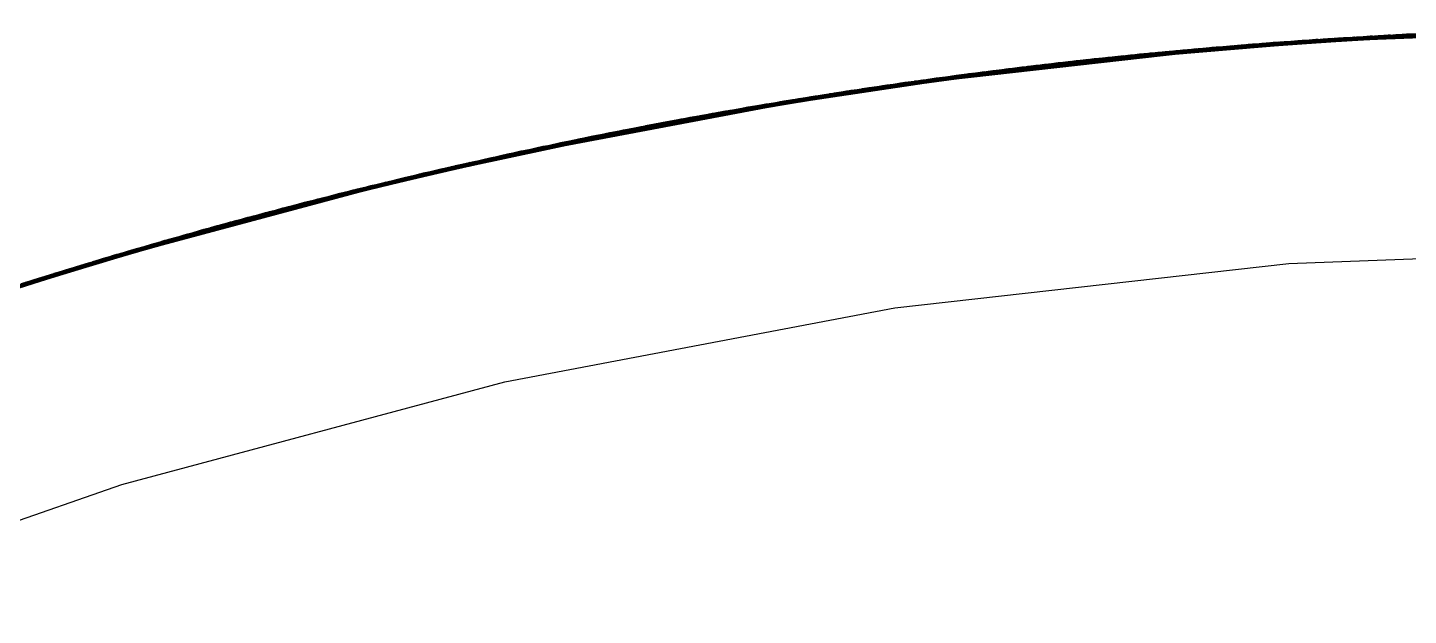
# Model space of a CAD drawing. Header units: millimetres. Extents: x 0 to 420, y 0 to 297.
# Drawn here: x 193 to 194.249, y 271.468 to 272 of the extents above; entities that cross this region are included whole.
import ezdxf

# ---------------------------------------------------------------- set-up
doc = ezdxf.new("R2010")
doc.units = ezdxf.units.MM
doc.linetypes.add('DASHED', pattern=[1.524, 1.27, -0.254])
doc.layers.add('HIDDEN', color=8, linetype='DASHED', lineweight=25)
doc.layers.add('VISIBLE', color=7, linetype='CONTINUOUS', lineweight=50)

msp = doc.modelspace()

# ---------------------------------------------------------------- linework, layer by layer
at = {"layer": 'HIDDEN'}
for points in [[(193.92624, 271.96697), (194.24129, 271.9933)], [(193.93234, 271.96766), (194.24743, 271.99361)], [(193.94364, 271.96894), (194.25878, 271.99417)], [(193.94689, 271.96924), (194.25401, 271.99375)], [(193.94975, 271.96962), (194.26493, 271.99446)], [(193.95698, 271.97016), (194.2498, 271.9933)], [(193.96105, 271.97087), (194.27629, 271.99499)], [(193.96307, 271.97102), (194.27034, 271.99452)], [(193.96717, 271.97152), (194.28244, 271.99526)], [(193.97341, 271.97193), (194.25796, 271.99347)], [(193.97847, 271.97272), (194.29379, 271.99574)], [(193.97951, 271.97276), (194.28671, 271.99525)], [(193.98459, 271.97335), (194.29993, 271.99599)], [(193.98973, 271.97363), (194.26616, 271.99364)], [(193.9907, 271.97399), (194.30607, 271.99623)], [(193.99585, 271.97445), (194.3031, 271.99592)], [(193.9959, 271.97452), (194.3113, 271.99643)], [(194.00202, 271.97513), (194.31744, 271.99666)], [(194.00588, 271.97526), (194.27446, 271.99382)], [(194.00813, 271.97574), (194.32358, 271.99688)], [(194.00823, 271.97569), (194.31743, 271.99653)], [(194.01208, 271.97607), (194.31942, 271.99654)], [(194.01333, 271.97626), (194.3288, 271.99707)], [(194.01944, 271.97685), (194.33493, 271.99727)], [(194.02451, 271.97727), (194.33394, 271.99711)], [(194.02555, 271.97743), (194.34107, 271.99747)], [(194.03482, 271.97805), (194.33585, 271.99711)], [(194.03687, 271.9785), (194.35244, 271.99781)], [(194.04089, 271.97881), (194.34838, 271.9975)], [(194.043, 271.97906), (194.35859, 271.99799)], [(194.05095, 271.97953), (194.34419, 271.99713)], [(194.05432, 271.9801), (194.36995, 271.99831)], [(194.05707, 271.98027), (194.36473, 271.99797)], [(194.06045, 271.98064), (194.3761, 271.99846)], [(194.06748, 271.981), (194.35231, 271.99715)], [(194.06965, 271.97999), (194.28248, 271.99399)], [(194.07177, 271.98162), (194.38746, 271.99873)], [(194.07359, 271.98171), (194.38113, 271.99839)], [(194.0779, 271.98214), (194.39361, 271.99886)], [(194.08374, 271.98238), (194.36058, 271.99717)], [(194.08923, 271.98309), (194.40498, 271.99909)], [(194.08987, 271.98308), (194.39752, 271.99875)], [(194.09536, 271.98359), (194.41113, 271.9992)], [(194.09999, 271.98371), (194.36883, 271.99719)], [(194.10148, 271.98409), (194.41727, 271.99931)], [(194.10618, 271.9844), (194.41386, 271.99906)], [(194.10669, 271.98451), (194.42249, 271.9994)], [(194.11281, 271.98498), (194.42863, 271.99949)], [(194.11655, 271.98502), (194.37688, 271.99721)], [(194.11869, 271.98537), (194.42833, 271.99935)], [(194.11894, 271.98545), (194.43477, 271.99957)], [(194.12271, 271.98568), (194.43029, 271.99932)], [(194.12415, 271.98585), (194.44001, 271.99963)], [(194.12635, 271.98601), (194.5, 271.99999)], [(194.5, 271.99999), (194.12635, 271.98601)], [(194.5, 271.99999), (194.12635, 271.98601)], [(194.12945, 271.98613), (194.49906, 271.99996)], [(194.13028, 271.9863), (194.44615, 271.9997)], [(194.13501, 271.98659), (194.44471, 271.99955)], [(194.13641, 271.98675), (194.4523, 271.99976)], [(194.1451, 271.98713), (194.44669, 271.99952)], [(194.14774, 271.98758), (194.46366, 271.99987)], [(194.15125, 271.98775), (194.45918, 271.99963)], [(194.15388, 271.988), (194.46981, 271.9999)], [(194.16169, 271.98828), (194.4548, 271.99936)], [(194.16522, 271.98877), (194.48118, 271.99996)], [(194.16778, 271.98888), (194.4756, 271.99974)], [(194.17136, 271.98918), (194.48733, 271.99997)], [(194.17791, 271.98935), (194.46311, 271.99919)], [(194.17983, 271.98828), (194.33819, 271.99518)], [(194.1827, 271.98992), (194.4987, 271.99999)], [(194.18404, 271.98993), (194.49199, 271.99979)], [(194.18885, 271.9903), (194.50486, 271.99999)], [(194.19426, 271.99038), (194.47131, 271.99903)], [(194.20019, 271.991), (194.51622, 271.99997)], [(194.20043, 271.99095), (194.50834, 271.99979)], [(194.20632, 271.99136), (194.52236, 271.99995)], [(194.21077, 271.99137), (194.4794, 271.99887)], [(194.21245, 271.99172), (194.5285, 271.99991)], [(194.21694, 271.99191), (194.52476, 271.99974)], [(194.21768, 271.99202), (194.53373, 271.99988)], [(194.22381, 271.99236), (194.53987, 271.99983)], [(194.22695, 271.99228), (194.48771, 271.99871)], [(194.29387, 271.99574), (194.22776, 271.99258)], [(194.2293, 271.9926), (194.53915, 271.99971)], [(194.22995, 271.99269), (194.54602, 271.99978)], [(194.23317, 271.99281), (194.54114, 271.99963)], [(194.23516, 271.99298), (194.55125, 271.99974)], [(194.24129, 271.9933), (194.55739, 271.99967)], [(194.24145, 271.99323), (194.24543, 271.99345)], [(194.24556, 271.99345), (194.55569, 271.99955)], [(194.24574, 271.99347), (194.24907, 271.99365)], [(194.24743, 271.99361), (194.56354, 271.99959)], [(193.75479, 271.94415), (194.12635, 271.98601)], [(194.12635, 271.98601), (193.75479, 271.94415)], [(194.12635, 271.98601), (193.75479, 271.94415)], [(193.7561, 271.9443), (194.12552, 271.98592)], [(193.75778, 271.9446), (194.07177, 271.98162)], [(193.7596, 271.9448), (194.06547, 271.98088)], [(193.76387, 271.9455), (194.0779, 271.98214)], [(193.77512, 271.94717), (194.08923, 271.98309)], [(193.77572, 271.94719), (194.08181, 271.98228)], [(193.78121, 271.94806), (194.09536, 271.98359)], [(193.78729, 271.94894), (194.10148, 271.98409)], [(193.79196, 271.94955), (194.09811, 271.98362)], [(193.79245, 271.94968), (194.10669, 271.98451)], [(193.79854, 271.95055), (194.11281, 271.98498)], [(193.80441, 271.95131), (194.11248, 271.98483)], [(193.80462, 271.9514), (194.11894, 271.98545)], [(193.80835, 271.95186), (194.11448, 271.98492)], [(193.8098, 271.95213), (194.12415, 271.98585)], [(193.81588, 271.95297), (194.13028, 271.9863)], [(193.82059, 271.95355), (194.12883, 271.98606)], [(193.82198, 271.95381), (194.13641, 271.98675)], [(193.83062, 271.95473), (194.1308, 271.98615)], [(193.83323, 271.95534), (194.14774, 271.98758)], [(193.83673, 271.95574), (194.14327, 271.98706)], [(193.83933, 271.95615), (194.15388, 271.988)], [(193.84712, 271.95693), (194.1389, 271.9865)], [(193.8506, 271.95764), (194.16522, 271.98877)], [(193.85314, 271.95791), (194.15968, 271.98821)], [(193.8567, 271.95843), (194.17136, 271.98918)], [(193.8632, 271.95902), (194.14723, 271.98686)], [(193.86797, 271.95989), (194.1827, 271.98992)], [(193.86928, 271.95999), (194.17602, 271.98929)], [(193.87408, 271.96066), (194.18885, 271.9903)], [(193.87951, 271.96109), (194.1554, 271.98722)], [(193.88535, 271.96207), (194.20019, 271.991)], [(193.88562, 271.96204), (194.19236, 271.99033)], [(193.89145, 271.96282), (194.20632, 271.99136)], [(193.89588, 271.96311), (194.16352, 271.98757)], [(193.89756, 271.96357), (194.21245, 271.99172)], [(193.90199, 271.96404), (194.20873, 271.99131)], [(193.90275, 271.96419), (194.21768, 271.99202)], [(193.90885, 271.96492), (194.22381, 271.99236)], [(193.91197, 271.96504), (194.17182, 271.98794)], [(193.91431, 271.96551), (194.22307, 271.99219)], [(193.91495, 271.96565), (194.22995, 271.99269)], [(193.91816, 271.96596), (194.22507, 271.99223)], [(193.92014, 271.96626), (194.23516, 271.99298)], [(193.93052, 271.9674), (194.23959, 271.99308)], [(193.94087, 271.96838), (194.24146, 271.99312)], [(194.10122, 271.98407), (194.04134, 271.97891)], [(194.07083, 271.98152), (194.07264, 271.98166)], [(194.07429, 271.9818), (194.07719, 271.98203)], [(194.08557, 271.98271), (194.09479, 271.98345)], [(194.16345, 271.98865), (194.10122, 271.98407)], [(194.10146, 271.98399), (194.11074, 271.98474)], [(194.1146, 271.98506), (194.11832, 271.98536)], [(194.11917, 271.98543), (194.12173, 271.98563)], [(194.12407, 271.98582), (194.12499, 271.9859)], [(194.12614, 271.98599), (194.1265, 271.98602)], [(194.13222, 271.98642), (194.13418, 271.98655)], [(194.13562, 271.98665), (194.13884, 271.98687)], [(194.14684, 271.98742), (194.15669, 271.98809)], [(194.16267, 271.9885), (194.17227, 271.98916)], [(194.22776, 271.99258), (194.16345, 271.98865)], [(194.18069, 271.98973), (194.18323, 271.98991)], [(194.18516, 271.99004), (194.18679, 271.99015)], [(194.19738, 271.99079), (194.20012, 271.99094)], [(194.20066, 271.99097), (194.20488, 271.9912)], [(194.2119, 271.99159), (194.22219, 271.99216)], [(194.22396, 271.99226), (194.23809, 271.99305)], [(193.63071, 271.92385), (193.94364, 271.96894)], [(193.63678, 271.92491), (193.94975, 271.96962)], [(193.64797, 271.92687), (193.96105, 271.97087)], [(193.64996, 271.92714), (193.95515, 271.97002)], [(193.65403, 271.92791), (193.96717, 271.97152)], [(193.66524, 271.92982), (193.97847, 271.97272)], [(193.6663, 271.92993), (193.97145, 271.97178)], [(193.6713, 271.93084), (193.98459, 271.97335)], [(193.67638, 271.93143), (193.95107, 271.96889)], [(193.67737, 271.93186), (193.9907, 271.97399)], [(193.68243, 271.93263), (193.98775, 271.97349)], [(193.68252, 271.93271), (193.9959, 271.97452)], [(193.68859, 271.93371), (194.00202, 271.97513)], [(193.69245, 271.93409), (193.9593, 271.96958)], [(193.69465, 271.93471), (194.00813, 271.97574)], [(193.69476, 271.93466), (194.00201, 271.975)], [(193.69856, 271.93528), (194.00401, 271.97514)], [(193.6998, 271.93555), (194.01333, 271.97626)], [(193.70586, 271.93653), (194.01944, 271.97685)], [(193.71094, 271.93728), (194.01842, 271.97662)], [(193.71193, 271.9375), (194.02555, 271.97743)], [(193.7211, 271.9387), (194.02036, 271.97675)], [(193.72316, 271.93928), (194.03687, 271.9785)], [(193.72714, 271.93984), (194.03282, 271.97793)], [(193.72924, 271.94023), (194.043, 271.97906)], [(193.73713, 271.9412), (194.02866, 271.97729)], [(193.74047, 271.94197), (194.05432, 271.9801)], [(193.7432, 271.94232), (194.04912, 271.97943)], [(193.74655, 271.9429), (194.06045, 271.98064)], [(193.75357, 271.94371), (194.03675, 271.97782)], [(193.75577, 271.94283), (193.96731, 271.97026)], [(193.76966, 271.94611), (194.04505, 271.97837)], [(193.78585, 271.94847), (194.05325, 271.97891)], [(193.80225, 271.95081), (194.06132, 271.97944)], [(193.86519, 271.95807), (194.02287, 271.97497)], [(193.98404, 271.9733), (193.92954, 271.96734)], [(193.94382, 271.96892), (193.94579, 271.96915)], [(193.94833, 271.96945), (193.94927, 271.96956)], [(193.96026, 271.97074), (193.96248, 271.97097)], [(193.96354, 271.97108), (193.96718, 271.97146)], [(193.97522, 271.9723), (193.98392, 271.97321)], [(194.04134, 271.97891), (193.98404, 271.9733)], [(193.99195, 271.97405), (193.99549, 271.97442)], [(193.99628, 271.9745), (193.99907, 271.97479)], [(194.00592, 271.97551), (194.00647, 271.97557)], [(194.00992, 271.97591), (194.0106, 271.97597)], [(194.01314, 271.97621), (194.01552, 271.97643)], [(194.02067, 271.97691), (194.02919, 271.9777)], [(194.03622, 271.97835), (194.04531, 271.9792)], [(194.05356, 271.97996), (194.05659, 271.98024)], [(194.05769, 271.98035), (194.06033, 271.98059)], [(193.52742, 271.90449), (193.83933, 271.95615)], [(193.53857, 271.90669), (193.8506, 271.95764)], [(193.54108, 271.90711), (193.84512, 271.95673)], [(193.54462, 271.90786), (193.8567, 271.95843)], [(193.55577, 271.91003), (193.86797, 271.95989)], [(193.55704, 271.91021), (193.86134, 271.95884)], [(193.56182, 271.91119), (193.87408, 271.96066)], [(193.57298, 271.91331), (193.88535, 271.96207)], [(193.57327, 271.9133), (193.8776, 271.96091)], [(193.57902, 271.91444), (193.89145, 271.96282)], [(193.58339, 271.915), (193.84899, 271.95634)], [(193.58507, 271.91557), (193.89756, 271.96357)], [(193.58943, 271.91631), (193.89387, 271.96292)], [(193.59021, 271.91652), (193.90275, 271.96419)], [(193.59625, 271.91764), (193.90885, 271.96492)], [(193.59936, 271.91795), (193.85723, 271.95722)], [(193.60166, 271.91856), (193.90812, 271.9647)], [(193.60229, 271.91875), (193.91495, 271.96565)], [(193.60547, 271.91926), (193.9101, 271.96488)], [(193.60743, 271.91969), (193.92014, 271.96626)], [(193.61347, 271.92078), (193.92624, 271.96697)], [(193.61775, 271.92148), (193.92453, 271.96664)], [(193.61952, 271.92186), (193.93234, 271.96766)], [(193.62797, 271.92311), (193.92642, 271.9668)], [(193.63393, 271.92435), (193.9389, 271.96822)], [(193.64393, 271.92591), (193.93473, 271.9675)], [(193.66027, 271.92872), (193.94283, 271.96819)], [(193.87805, 271.96116), (193.82973, 271.95486)], [(193.8373, 271.95584), (193.84012, 271.95622)], [(193.85102, 271.95769), (193.85131, 271.95773)], [(193.85451, 271.95813), (193.85582, 271.9583)], [(193.86593, 271.95957), (193.86907, 271.95997)], [(193.86948, 271.96002), (193.87334, 271.9605)], [(193.92954, 271.96734), (193.87805, 271.96116)], [(193.882, 271.9616), (193.88524, 271.962)], [(193.88606, 271.96211), (193.88899, 271.96248)], [(193.89995, 271.96385), (193.90002, 271.96386)], [(193.90342, 271.96426), (193.90462, 271.9644)], [(193.91086, 271.96512), (193.91408, 271.96549)], [(193.9145, 271.96554), (193.9226, 271.96647)], [(193.9264, 271.96691), (193.93472, 271.96787)], [(193.3874, 271.87463), (193.75479, 271.94415)], [(193.75479, 271.94415), (193.3874, 271.87463)], [(193.75479, 271.94415), (193.3874, 271.87463)], [(193.38868, 271.87488), (193.75055, 271.94334)], [(193.44677, 271.8878), (193.75778, 271.9446)], [(193.44855, 271.88812), (193.75157, 271.94347)], [(193.45279, 271.88909), (193.76387, 271.9455)], [(193.46391, 271.89147), (193.77512, 271.94717)], [(193.46448, 271.89152), (193.76777, 271.94589)], [(193.46993, 271.89274), (193.78121, 271.94806)], [(193.47594, 271.89401), (193.78729, 271.94894)], [(193.48058, 271.89491), (193.78397, 271.94826)], [(193.48105, 271.89507), (193.79245, 271.94968)], [(193.48707, 271.89632), (193.79854, 271.95055)], [(193.49292, 271.89746), (193.79818, 271.95036)], [(193.49309, 271.89756), (193.80462, 271.9514)], [(193.49675, 271.89824), (193.80021, 271.95059)], [(193.49821, 271.89861), (193.8098, 271.95213)], [(193.50423, 271.89983), (193.81588, 271.95297)], [(193.50889, 271.90071), (193.81443, 271.95263)], [(193.51025, 271.90106), (193.82198, 271.95381)], [(193.51882, 271.90252), (193.8164, 271.95285)], [(193.52139, 271.9033), (193.83323, 271.95534)], [(193.52488, 271.90393), (193.82877, 271.95454)], [(193.53514, 271.90576), (193.82445, 271.95371)], [(193.55104, 271.90886), (193.83276, 271.9546)], [(193.56725, 271.91197), (193.84085, 271.95547)], [(193.78474, 271.94857), (193.7432, 271.94239)], [(193.75424, 271.94404), (193.75527, 271.9442)], [(193.75728, 271.94451), (193.75786, 271.9446)], [(193.76146, 271.94514), (193.76161, 271.94517)], [(193.77283, 271.94679), (193.77495, 271.9471)], [(193.77643, 271.94732), (193.77918, 271.94772)], [(193.82973, 271.95486), (193.78474, 271.94857)], [(193.78884, 271.94912), (193.79121, 271.94946)], [(193.79282, 271.9497), (193.79502, 271.95001)], [(193.80206, 271.95104), (193.80263, 271.95112)], [(193.80593, 271.95157), (193.80681, 271.95169)], [(193.80955, 271.95207), (193.81112, 271.95228)], [(193.81723, 271.95311), (193.82017, 271.95351)], [(193.82098, 271.95362), (193.82424, 271.95406)], [(193.8334, 271.95531), (193.83623, 271.95569)], [(193.36133, 271.86861), (193.6713, 271.93084)], [(193.36732, 271.87001), (193.67737, 271.93186)], [(193.37229, 271.87109), (193.67446, 271.93117)], [(193.37241, 271.87119), (193.68252, 271.93271)], [(193.3784, 271.87257), (193.68859, 271.93371)], [(193.38439, 271.87395), (193.69465, 271.93471)], [(193.3845, 271.8739), (193.6886, 271.93358)], [(193.38826, 271.87477), (193.69059, 271.93385)], [(193.38947, 271.87511), (193.6998, 271.93555)], [(193.39547, 271.87647), (193.70586, 271.93653)], [(193.40052, 271.87755), (193.70482, 271.93623)], [(193.40146, 271.87782), (193.71193, 271.9375)], [(193.4105, 271.87959), (193.70679, 271.93648)], [(193.41256, 271.88031), (193.72316, 271.93928)], [(193.41648, 271.88112), (193.71912, 271.93845)], [(193.41856, 271.88164), (193.72924, 271.94023)], [(193.42637, 271.88311), (193.71502, 271.93755)], [(193.42965, 271.88409), (193.74047, 271.94197)], [(193.43238, 271.88462), (193.73531, 271.94097)], [(193.43566, 271.8854), (193.74655, 271.9429)], [(193.44263, 271.88665), (193.72304, 271.93859)], [(193.4585, 271.89006), (193.73132, 271.93966)], [(193.47457, 271.89346), (193.73944, 271.94072)], [(193.49074, 271.89681), (193.7475, 271.94176)], [(193.5531, 271.90804), (193.70943, 271.93488)], [(193.70511, 271.9364), (193.67029, 271.93067)], [(193.68027, 271.93233), (193.6807, 271.9324)], [(193.69214, 271.93428), (193.6935, 271.9345)], [(193.69588, 271.93488), (193.69759, 271.93516)], [(193.69947, 271.93546), (193.7018, 271.93584)], [(193.7432, 271.94239), (193.70511, 271.9364)], [(193.7079, 271.93682), (193.70996, 271.93715)], [(193.71202, 271.93749), (193.71365, 271.93775)], [(193.72476, 271.93951), (193.72565, 271.93965)], [(193.72838, 271.94007), (193.72992, 271.94031)], [(193.74028, 271.9419), (193.74248, 271.94224)], [(193.74395, 271.94246), (193.74659, 271.94287)], [(193.29323, 271.85218), (193.60229, 271.91875)], [(193.29829, 271.85344), (193.60743, 271.91969)], [(193.30425, 271.85491), (193.61347, 271.92078)], [(193.30852, 271.8559), (193.61175, 271.92033)], [(193.31022, 271.85637), (193.61952, 271.92186)], [(193.31854, 271.85815), (193.61367, 271.92062)], [(193.32127, 271.85907), (193.63071, 271.92385)], [(193.32444, 271.85977), (193.62601, 271.92282)], [(193.32725, 271.86051), (193.63678, 271.92491)], [(193.33432, 271.86195), (193.6219, 271.92184)], [(193.3383, 271.86317), (193.64797, 271.92687)], [(193.34027, 271.86357), (193.64212, 271.92565)], [(193.34428, 271.86459), (193.65403, 271.92791)], [(193.35048, 271.8658), (193.62993, 271.92304)], [(193.35534, 271.8672), (193.66524, 271.92982)], [(193.35641, 271.86739), (193.65829, 271.92844)], [(193.36633, 271.86952), (193.63815, 271.92426)], [(193.38225, 271.8732), (193.64629, 271.92548)], [(193.44486, 271.88591), (193.65427, 271.92666)], [(193.6104, 271.92022), (193.58532, 271.91562)], [(193.59946, 271.91822), (193.59996, 271.91831)], [(193.60319, 271.91889), (193.60406, 271.91905)], [(193.60681, 271.91955), (193.60824, 271.91981)], [(193.63872, 271.92525), (193.6104, 271.92022)], [(193.61537, 271.9211), (193.61627, 271.92126)], [(193.6194, 271.92183), (193.62004, 271.92195)], [(193.63146, 271.92396), (193.63254, 271.92415)], [(193.63526, 271.92463), (193.63654, 271.92485)], [(193.67029, 271.93067), (193.63872, 271.92525)], [(193.64805, 271.92687), (193.64824, 271.9269)], [(193.65194, 271.92755), (193.65221, 271.92759)], [(193.66356, 271.92951), (193.66513, 271.92977)], [(193.66743, 271.93016), (193.66905, 271.93043)], [(193.23039, 271.83612), (193.53857, 271.90669)], [(193.23635, 271.83767), (193.54462, 271.90786)], [(193.24735, 271.84054), (193.55577, 271.91003)], [(193.24859, 271.84079), (193.54922, 271.90856)], [(193.2533, 271.84207), (193.56182, 271.91119)], [(193.26431, 271.84489), (193.57298, 271.91331)], [(193.26464, 271.84491), (193.56532, 271.91166)], [(193.27027, 271.84641), (193.57902, 271.91444)], [(193.27624, 271.84792), (193.58507, 271.91557)], [(193.2805, 271.84893), (193.58143, 271.91469)], [(193.2813, 271.84919), (193.59021, 271.91652)], [(193.28727, 271.85069), (193.59625, 271.91764)], [(193.29036, 271.8512), (193.5452, 271.90669)], [(193.2926, 271.85196), (193.59554, 271.91737)], [(193.29636, 271.85289), (193.5975, 271.91767)], [(193.54488, 271.90792), (193.5295, 271.9049)], [(193.53903, 271.90677), (193.53919, 271.9068)], [(193.54288, 271.90752), (193.54313, 271.90757)], [(193.56348, 271.9115), (193.54488, 271.90792)], [(193.5588, 271.9106), (193.55946, 271.91073)], [(193.58532, 271.91562), (193.56348, 271.9115)], [(193.57507, 271.91369), (193.57543, 271.91376)], [(193.58716, 271.91595), (193.58775, 271.91606)], [(193.5912, 271.9167), (193.59153, 271.91676)], [(193.16869, 271.8195), (193.47594, 271.89401)], [(193.17372, 271.82088), (193.48105, 271.89507)], [(193.17965, 271.82251), (193.48707, 271.89632)], [(193.18544, 271.82403), (193.48669, 271.8961)], [(193.18558, 271.82413), (193.49309, 271.89756)], [(193.18916, 271.82504), (193.48874, 271.89646)], [(193.19062, 271.8255), (193.49821, 271.89861)], [(193.19656, 271.82711), (193.50423, 271.89983)], [(193.20116, 271.82828), (193.50278, 271.8994)], [(193.20249, 271.82871), (193.51025, 271.90106)], [(193.21094, 271.83071), (193.50474, 271.89974)], [(193.21346, 271.83165), (193.52139, 271.9033)], [(193.21694, 271.8325), (193.51696, 271.90221)], [(193.2194, 271.83322), (193.52742, 271.90449)], [(193.22701, 271.83497), (193.51272, 271.90111)], [(193.23286, 271.8367), (193.53316, 271.90543)], [(193.24267, 271.83906), (193.52095, 271.90252)], [(193.25872, 271.84321), (193.52895, 271.90389)], [(193.27457, 271.84724), (193.53707, 271.90529)], [(193.50013, 271.899), (193.5, 271.89897)], [(193.50266, 271.89952), (193.50013, 271.899)], [(193.50839, 271.90068), (193.50266, 271.89952)], [(193.51734, 271.90248), (193.50839, 271.90068)], [(193.5295, 271.9049), (193.51734, 271.90248)], [(193.52301, 271.90361), (193.52303, 271.90362)], [(193.52662, 271.90433), (193.52721, 271.90444)], [(193.1122, 271.80354), (193.41856, 271.88164)], [(193.12312, 271.80668), (193.42965, 271.88409)], [(193.12583, 271.80739), (193.42455, 271.88276)], [(193.12903, 271.80836), (193.43566, 271.8854)], [(193.13997, 271.81147), (193.44677, 271.8878)], [(193.1417, 271.81189), (193.44067, 271.88629)], [(193.14589, 271.81313), (193.45279, 271.88909)], [(193.15151, 271.81445), (193.42065, 271.8812)], [(193.15684, 271.81621), (193.46391, 271.89147)], [(193.15738, 271.81629), (193.45666, 271.88972)], [(193.16277, 271.81786), (193.46993, 271.89274)], [(193.16739, 271.81888), (193.42866, 271.88276)], [(193.17329, 271.8207), (193.47268, 271.89312)], [(193.18325, 271.82323), (193.43669, 271.88432)], [(193.02623, 271.77786), (193.3874, 271.87463)], [(193.3874, 271.87463), (193.02623, 271.77786)], [(193.3874, 271.87463), (193.02623, 271.77786)], [(193.02961, 271.77876), (193.38691, 271.8745)], [(193.05591, 271.78691), (193.36133, 271.86861)], [(193.06181, 271.78869), (193.36732, 271.87001)], [(193.06666, 271.79007), (193.36446, 271.86914)], [(193.0668, 271.79019), (193.37241, 271.87119)], [(193.0727, 271.79194), (193.3784, 271.87257)], [(193.07859, 271.7937), (193.38439, 271.87395)], [(193.07869, 271.79366), (193.37844, 271.87244)], [(193.08242, 271.79476), (193.3804, 271.87283)], [(193.08359, 271.79518), (193.38947, 271.87511)], [(193.08948, 271.79691), (193.39547, 271.87647)], [(193.0945, 271.79832), (193.3944, 271.8761)], [(193.09538, 271.79864), (193.40146, 271.87782)], [(193.10426, 271.80097), (193.3964, 271.87648)], [(193.1063, 271.80183), (193.41256, 271.88031)], [(193.11016, 271.80288), (193.40854, 271.87921)], [(193.1199, 271.80549), (193.4045, 271.87806)], [(193.1359, 271.81006), (193.41244, 271.87961)], [(193.24482, 271.83839), (193.39911, 271.87505)], [(193.00568, 271.77147), (193.31022, 271.85637)], [(193.01653, 271.77486), (193.32127, 271.85907)], [(193.01966, 271.77576), (193.31661, 271.85774)], [(193.02241, 271.77668), (193.32725, 271.86051)], [(193.02936, 271.77856), (193.31257, 271.8565)], [(193.03327, 271.78003), (193.3383, 271.86317)], [(193.03522, 271.78056), (193.33252, 271.86158)], [(193.03915, 271.78182), (193.34428, 271.86459)], [(193.04528, 271.78343), (193.3205, 271.8582)], [(193.05002, 271.78513), (193.35534, 271.8672)], [(193.05107, 271.78538), (193.34851, 271.8654)], [(193.06081, 271.78812), (193.32866, 271.85995)], [(193.07654, 271.79283), (193.33667, 271.86167)], [(193.13814, 271.80945), (193.3446, 271.86337)], [(192.96058, 271.75711), (193.26431, 271.84489)], [(192.96644, 271.759), (193.27027, 271.84641)], [(192.9723, 271.76089), (193.27624, 271.84792)], [(192.97645, 271.76215), (193.27267, 271.84682)], [(192.97727, 271.76248), (193.2813, 271.84919)], [(192.98313, 271.76435), (193.28727, 271.85069)], [(192.98837, 271.76595), (193.28658, 271.85038)], [(192.98898, 271.76622), (193.29323, 271.85218)], [(192.99207, 271.76712), (193.28852, 271.8508)], [(192.99396, 271.76779), (193.29829, 271.85344)], [(192.99982, 271.76963), (193.30425, 271.85491)], [(193.00405, 271.7709), (193.30253, 271.85435)], [(193.01384, 271.77376), (193.30446, 271.85476)], [(192.91068, 271.74068), (193.21346, 271.83165)], [(192.9165, 271.74262), (193.2194, 271.83322)], [(192.92729, 271.74621), (193.23039, 271.83612)], [(192.92971, 271.74695), (193.22506, 271.83452)], [(192.93314, 271.74814), (193.23635, 271.83767)], [(192.93935, 271.74992), (193.21305, 271.83084)], [(192.94393, 271.7517), (193.24735, 271.84054)], [(192.94515, 271.75203), (193.24089, 271.83866)], [(192.94978, 271.7536), (193.2533, 271.84207)], [(192.95514, 271.75508), (193.22093, 271.83271)], [(192.96092, 271.75716), (193.25677, 271.84277)], [(192.97065, 271.76009), (193.22899, 271.83463)], [(192.9862, 271.76506), (193.237, 271.83653)], [(192.86676, 271.72573), (193.16869, 271.8195)], [(192.8713, 271.72722), (193.1655, 271.81841)], [(192.87169, 271.72742), (193.17372, 271.82088)], [(192.87751, 271.72942), (193.17965, 271.82251)], [(192.8832, 271.73131), (193.17925, 271.82227)], [(192.88333, 271.73142), (193.18558, 271.82413)], [(192.8868, 271.73253), (193.18131, 271.82276)], [(192.88827, 271.7331), (193.19062, 271.8255)], [(192.89409, 271.73508), (193.19656, 271.82711)], [(192.89861, 271.73654), (193.19513, 271.82658)], [(192.89991, 271.73705), (193.20249, 271.82871)], [(192.90822, 271.73958), (193.19707, 271.82705)], [(192.91413, 271.74177), (193.20907, 271.83027)], [(192.92396, 271.74484), (193.20495, 271.82892)], [(192.82209, 271.71006), (193.12312, 271.80668)], [(192.82788, 271.71211), (193.12903, 271.80836)], [(192.8386, 271.7159), (193.13997, 271.81147)], [(192.84029, 271.71642), (193.13398, 271.80957)], [(192.84441, 271.71793), (193.14589, 271.81313)], [(192.85514, 271.72169), (193.15684, 271.81621)], [(192.85566, 271.7218), (193.14972, 271.81401)], [(192.86095, 271.72371), (193.16277, 271.81786)], [(192.88103, 271.73036), (193.13013, 271.80736)], [(192.77847, 271.69429), (193.07859, 271.7937)], [(192.78336, 271.69607), (193.08359, 271.79518)], [(192.78914, 271.69818), (193.08948, 271.79691)], [(192.79408, 271.69991), (193.08841, 271.79646)], [(192.79492, 271.70028), (193.09538, 271.79864)], [(192.8036, 271.70315), (193.09042, 271.79699)], [(192.80562, 271.70415), (193.1063, 271.80183)], [(192.8094, 271.70544), (193.10233, 271.80047)], [(192.8114, 271.70623), (193.1122, 271.80354)], [(192.81896, 271.70867), (193.09837, 271.79907)], [(192.82478, 271.71094), (193.11808, 271.80503)], [(192.83462, 271.71423), (193.1062, 271.80111)], [(192.84991, 271.7196), (193.11429, 271.80322)], [(192.86554, 271.72504), (193.12216, 271.80528)], [(192.94157, 271.7494), (193.09317, 271.79571)], [(194.1413, 271.78657), (194.5, 271.79999)], [(194.1413, 271.78657), (194.5, 271.79999)], [(192.73985, 271.67994), (193.03915, 271.78182)], [(192.7505, 271.68393), (193.05002, 271.78513)], [(192.75151, 271.68424), (193.04333, 271.7829)], [(192.75627, 271.68607), (193.05591, 271.78691)], [(192.76204, 271.68822), (193.06181, 271.78869)], [(192.76676, 271.6899), (193.059, 271.78764)], [(192.76692, 271.69003), (193.0668, 271.79019)], [(192.7727, 271.69216), (193.0727, 271.79194)], [(192.77856, 271.69424), (193.07277, 271.79183)], [(192.78224, 271.6956), (193.0747, 271.79234)], [(193.7846, 271.74638), (194.1413, 271.78657)], [(193.7846, 271.74638), (194.1413, 271.78657)], [(192.6733, 271.65436), (193.02623, 271.77786)], [(193.02623, 271.77786), (192.6733, 271.65436)], [(193.02623, 271.77786), (192.6733, 271.65436)], [(192.67498, 271.65495), (193.02409, 271.77711)], [(192.70711, 271.66749), (193.00568, 271.77147)], [(192.71508, 271.67027), (193.00004, 271.7695)], [(192.71773, 271.67156), (193.01653, 271.77486)], [(192.7208, 271.67266), (193.01193, 271.77322)], [(192.72348, 271.67375), (193.02241, 271.77668)], [(192.73029, 271.67606), (193.00799, 271.77174)], [(192.7341, 271.67778), (193.03327, 271.78003)], [(192.73604, 271.67844), (193.02759, 271.77807)], [(192.74587, 271.68193), (193.01578, 271.77393)], [(192.76106, 271.68759), (193.02383, 271.7762)], [(192.77652, 271.6933), (193.03169, 271.77841)], [(192.83687, 271.71375), (193.03955, 271.78062)], [(193.4319, 271.67965), (193.7846, 271.74638)], [(193.4319, 271.67965), (193.7846, 271.74638)], [(193.08518, 271.58674), (193.4319, 271.67965)], [(193.08518, 271.58674), (193.4319, 271.67965)], [(192.74636, 271.46819), (193.08518, 271.58674)], [(192.74636, 271.46819), (193.08518, 271.58674)]]:
    msp.add_lwpolyline(points, dxfattribs=at)
at = {"layer": 'VISIBLE'}
for points in [[(194.23525, 271.99298), (194.55134, 271.99973)], [(194.23809, 271.99305), (194.24145, 271.99323)], [(194.23959, 271.99308), (194.2437, 271.99342)], [(194.24146, 271.99312), (194.24766, 271.99363)], [(194.2437, 271.99342), (194.24556, 271.99345)], [(194.24543, 271.99345), (194.24574, 271.99347)], [(194.24766, 271.99363), (194.256, 271.99378)], [(194.24907, 271.99365), (194.25574, 271.99402)], [(193.92022, 271.96627), (194.23525, 271.99298)], [(194.02287, 271.97497), (194.12461, 271.98588)], [(194.04505, 271.97837), (194.07554, 271.98194)], [(194.05325, 271.97891), (194.0919, 271.98331)], [(194.05919, 271.98053), (194.06748, 271.981)], [(194.06033, 271.98059), (194.06651, 271.98117)], [(194.06132, 271.97944), (194.10825, 271.98463)], [(194.06547, 271.98088), (194.07158, 271.98161)], [(194.06651, 271.98117), (194.07083, 271.98152)], [(194.07158, 271.98161), (194.07359, 271.98171)], [(194.07264, 271.98166), (194.07429, 271.9818)], [(194.07554, 271.98194), (194.08374, 271.98238)], [(194.07719, 271.98203), (194.08557, 271.98271)], [(194.08181, 271.98228), (194.08793, 271.98298)], [(194.08793, 271.98298), (194.08987, 271.98308)], [(194.0919, 271.98331), (194.09999, 271.98371)], [(194.09479, 271.98345), (194.10146, 271.98399)], [(194.09811, 271.98362), (194.1043, 271.98431)], [(194.1043, 271.98431), (194.10618, 271.9844)], [(194.10825, 271.98463), (194.11655, 271.98502)], [(194.11074, 271.98474), (194.1146, 271.98506)], [(194.11248, 271.98483), (194.11669, 271.98528)], [(194.11448, 271.98492), (194.12064, 271.98558)], [(194.11669, 271.98528), (194.11869, 271.98537)], [(194.11832, 271.98536), (194.11917, 271.98543)], [(194.12064, 271.98558), (194.12271, 271.98568)], [(194.12173, 271.98563), (194.12407, 271.98582)], [(194.12461, 271.98588), (194.17983, 271.98828)], [(194.12499, 271.9859), (194.12614, 271.98599)], [(194.12552, 271.98592), (194.12635, 271.98601)], [(194.12635, 271.98601), (194.12945, 271.98613)], [(194.12635, 271.98601), (194.12635, 271.98601)], [(194.1265, 271.98602), (194.12744, 271.98609)], [(194.12744, 271.98609), (194.13222, 271.98642)], [(194.12883, 271.98606), (194.13303, 271.98651)], [(194.1308, 271.98615), (194.137, 271.9868)], [(194.13303, 271.98651), (194.13501, 271.98659)], [(194.13418, 271.98655), (194.13562, 271.98665)], [(194.137, 271.9868), (194.1451, 271.98713)], [(194.13884, 271.98687), (194.14684, 271.98742)], [(194.1389, 271.9865), (194.15336, 271.98797)], [(194.14327, 271.98706), (194.14941, 271.98768)], [(194.14723, 271.98686), (194.16973, 271.98907)], [(194.14941, 271.98768), (194.15125, 271.98775)], [(194.15336, 271.98797), (194.16169, 271.98828)], [(194.1554, 271.98722), (194.18611, 271.99013)], [(194.15669, 271.98809), (194.16267, 271.9885)], [(194.15968, 271.98821), (194.16577, 271.98881)], [(194.16352, 271.98757), (194.20249, 271.99114)], [(194.16577, 271.98881), (194.16778, 271.98888)], [(194.16973, 271.98907), (194.17791, 271.98935)], [(194.17182, 271.98794), (194.21887, 271.99208)], [(194.17227, 271.98916), (194.18069, 271.98973)], [(194.17602, 271.98929), (194.18215, 271.98987)], [(194.18215, 271.98987), (194.18404, 271.98993)], [(194.18323, 271.98991), (194.18516, 271.99004)], [(194.18611, 271.99013), (194.19426, 271.99038)], [(194.18679, 271.99015), (194.19061, 271.99041)], [(194.19061, 271.99041), (194.19738, 271.99079)], [(194.19236, 271.99033), (194.19853, 271.99089)], [(194.19853, 271.99089), (194.20043, 271.99095)], [(194.20012, 271.99094), (194.20066, 271.99097)], [(194.20249, 271.99114), (194.21077, 271.99137)], [(194.20488, 271.9912), (194.2119, 271.99159)], [(194.20873, 271.99131), (194.2149, 271.99186)], [(194.2149, 271.99186), (194.21694, 271.99191)], [(194.21887, 271.99208), (194.22695, 271.99228)], [(194.22219, 271.99216), (194.22396, 271.99226)], [(194.22307, 271.99219), (194.22731, 271.99255)], [(194.22507, 271.99223), (194.23128, 271.99277)], [(194.22731, 271.99255), (194.2293, 271.9926)], [(194.23128, 271.99277), (194.23317, 271.99281)], [(193.93257, 271.9677), (193.94087, 271.96838)], [(193.93472, 271.96787), (193.94382, 271.96892)], [(193.93473, 271.9675), (193.94887, 271.96952)], [(193.9389, 271.96822), (193.94492, 271.96908)], [(193.94283, 271.96819), (193.96518, 271.97131)], [(193.94492, 271.96908), (193.94689, 271.96924)], [(193.94579, 271.96915), (193.94833, 271.96945)], [(193.94887, 271.96952), (193.95698, 271.97016)], [(193.94927, 271.96956), (193.95232, 271.96991)], [(193.95107, 271.96889), (193.9815, 271.97304)], [(193.95232, 271.96991), (193.96026, 271.97074)], [(193.95515, 271.97002), (193.96123, 271.97087)], [(193.9593, 271.96958), (193.99783, 271.97471)], [(193.96123, 271.97087), (193.96307, 271.97102)], [(193.96248, 271.97097), (193.96354, 271.97108)], [(193.96518, 271.97131), (193.97341, 271.97193)], [(193.96718, 271.97146), (193.97522, 271.9723)], [(193.96731, 271.97026), (194.01415, 271.97634)], [(193.97145, 271.97178), (193.97755, 271.97262)], [(193.97755, 271.97262), (193.97951, 271.97276)], [(193.9815, 271.97304), (193.98973, 271.97363)], [(193.98392, 271.97321), (193.99195, 271.97405)], [(193.98775, 271.97349), (193.99387, 271.97431)], [(193.99387, 271.97431), (193.99585, 271.97445)], [(193.99549, 271.97442), (193.99628, 271.9745)], [(193.99783, 271.97471), (194.00588, 271.97526)], [(193.99907, 271.97479), (194.00592, 271.97551)], [(194.00201, 271.975), (194.00624, 271.97555)], [(194.00401, 271.97514), (194.0102, 271.97594)], [(194.00624, 271.97555), (194.00823, 271.97569)], [(194.00647, 271.97557), (194.00805, 271.97573)], [(194.00805, 271.97573), (194.00992, 271.97591)], [(194.0102, 271.97594), (194.01208, 271.97607)], [(194.0106, 271.97597), (194.01314, 271.97621)], [(194.01415, 271.97634), (194.06965, 271.97999)], [(194.01552, 271.97643), (194.02067, 271.97691)], [(194.01842, 271.97662), (194.02257, 271.97715)], [(194.02036, 271.97675), (194.02652, 271.97753)], [(194.02257, 271.97715), (194.02451, 271.97727)], [(194.02652, 271.97753), (194.03482, 271.97805)], [(194.02866, 271.97729), (194.04285, 271.97905)], [(194.02919, 271.9777), (194.03622, 271.97835)], [(194.03282, 271.97793), (194.03889, 271.97868)], [(194.03675, 271.97782), (194.05919, 271.98053)], [(194.03889, 271.97868), (194.04089, 271.97881)], [(194.04285, 271.97905), (194.05095, 271.97953)], [(194.04531, 271.9792), (194.05356, 271.97996)], [(194.04912, 271.97943), (194.05524, 271.98017)], [(194.05524, 271.98017), (194.05707, 271.98027)], [(194.05659, 271.98024), (194.05769, 271.98035)], [(193.60751, 271.9197), (193.92022, 271.96627)], [(193.81025, 271.95219), (193.86519, 271.95807)], [(193.82445, 271.95371), (193.83882, 271.95609)], [(193.83276, 271.9546), (193.85508, 271.95822)], [(193.83488, 271.95556), (193.83673, 271.95574)], [(193.83623, 271.95569), (193.8373, 271.95584)], [(193.83882, 271.95609), (193.84712, 271.95693)], [(193.84012, 271.95622), (193.84981, 271.95754)], [(193.84085, 271.95547), (193.87136, 271.96032)], [(193.84512, 271.95673), (193.85114, 271.95771)], [(193.84899, 271.95634), (193.88764, 271.96235)], [(193.84981, 271.95754), (193.85102, 271.95769)], [(193.85114, 271.95771), (193.85314, 271.95791)], [(193.85131, 271.95773), (193.85451, 271.95813)], [(193.85508, 271.95822), (193.8632, 271.95902)], [(193.85582, 271.9583), (193.86593, 271.95957)], [(193.85723, 271.95722), (193.90393, 271.96433)], [(193.86134, 271.95884), (193.86742, 271.95981)], [(193.86742, 271.95981), (193.86928, 271.95999)], [(193.86907, 271.95997), (193.86948, 271.96002)], [(193.87136, 271.96032), (193.87951, 271.96109)], [(193.87334, 271.9605), (193.882, 271.9616)], [(193.8776, 271.96091), (193.8837, 271.96186)], [(193.8837, 271.96186), (193.88562, 271.96204)], [(193.88524, 271.962), (193.88606, 271.96211)], [(193.88764, 271.96235), (193.89588, 271.96311)], [(193.88899, 271.96248), (193.89951, 271.9638)], [(193.89387, 271.96292), (193.89998, 271.96386)], [(193.89951, 271.9638), (193.89995, 271.96385)], [(193.89998, 271.96386), (193.90199, 271.96404)], [(193.90002, 271.96386), (193.90342, 271.96426)], [(193.90393, 271.96433), (193.91197, 271.96504)], [(193.90462, 271.9644), (193.91086, 271.96512)], [(193.90812, 271.9647), (193.91233, 271.96534)], [(193.9101, 271.96488), (193.91628, 271.9658)], [(193.91233, 271.96534), (193.91431, 271.96551)], [(193.91408, 271.96549), (193.9145, 271.96554)], [(193.91628, 271.9658), (193.91816, 271.96596)], [(193.9226, 271.96647), (193.9264, 271.96691)], [(193.92453, 271.96664), (193.92862, 271.96724)], [(193.92642, 271.9668), (193.93257, 271.9677)], [(193.92862, 271.96724), (193.93052, 271.9674)], [(193.70943, 271.93488), (193.81025, 271.95219)], [(193.73132, 271.93966), (193.76152, 271.94516)], [(193.73944, 271.94072), (193.77776, 271.94755)], [(193.7453, 271.94271), (193.75357, 271.94371)], [(193.74659, 271.94287), (193.75424, 271.94404)], [(193.7475, 271.94176), (193.794, 271.9499)], [(193.75055, 271.94334), (193.75479, 271.94415)], [(193.75157, 271.94347), (193.7576, 271.94457)], [(193.75479, 271.94415), (193.7561, 271.9443)], [(193.75479, 271.94415), (193.75479, 271.94415)], [(193.75527, 271.9442), (193.75728, 271.94451)], [(193.7576, 271.94457), (193.7596, 271.9448)], [(193.75786, 271.9446), (193.76036, 271.94498)], [(193.76036, 271.94498), (193.76146, 271.94514)], [(193.76152, 271.94516), (193.76966, 271.94611)], [(193.76161, 271.94517), (193.77283, 271.94679)], [(193.76777, 271.94589), (193.77383, 271.94697)], [(193.77383, 271.94697), (193.77572, 271.94719)], [(193.77495, 271.9471), (193.77643, 271.94732)], [(193.77776, 271.94755), (193.78585, 271.94847)], [(193.77918, 271.94772), (193.78884, 271.94912)], [(193.78397, 271.94826), (193.79008, 271.94934)], [(193.79008, 271.94934), (193.79196, 271.94955)], [(193.79121, 271.94946), (193.79282, 271.9497)], [(193.794, 271.9499), (193.80225, 271.95081)], [(193.79502, 271.95001), (193.80206, 271.95104)], [(193.79818, 271.95036), (193.80238, 271.95109)], [(193.80021, 271.95059), (193.80631, 271.95164)], [(193.80238, 271.95109), (193.80441, 271.95131)], [(193.80263, 271.95112), (193.80339, 271.95123)], [(193.80339, 271.95123), (193.80593, 271.95157)], [(193.80631, 271.95164), (193.80835, 271.95186)], [(193.80681, 271.95169), (193.80955, 271.95207)], [(193.81112, 271.95228), (193.81723, 271.95311)], [(193.81443, 271.95263), (193.81862, 271.95335)], [(193.8164, 271.95285), (193.82256, 271.95389)], [(193.81862, 271.95335), (193.82059, 271.95355)], [(193.82017, 271.95351), (193.82098, 271.95362)], [(193.82256, 271.95389), (193.83062, 271.95473)], [(193.82424, 271.95406), (193.8334, 271.95531)], [(193.82877, 271.95454), (193.83488, 271.95556)], [(193.64629, 271.92548), (193.68442, 271.93303)], [(193.65427, 271.92666), (193.70061, 271.93568)], [(193.66823, 271.93032), (193.67638, 271.93143)], [(193.66905, 271.93043), (193.68027, 271.93233)], [(193.67446, 271.93117), (193.6805, 271.93237)], [(193.6805, 271.93237), (193.68243, 271.93263)], [(193.6807, 271.9324), (193.68463, 271.93306)], [(193.68442, 271.93303), (193.69245, 271.93409)], [(193.68463, 271.93306), (193.69214, 271.93428)], [(193.6886, 271.93358), (193.69277, 271.9344)], [(193.69059, 271.93385), (193.6967, 271.93504)], [(193.69277, 271.9344), (193.69476, 271.93466)], [(193.6935, 271.9345), (193.69588, 271.93488)], [(193.6967, 271.93504), (193.69856, 271.93528)], [(193.69759, 271.93516), (193.69947, 271.93546)], [(193.70061, 271.93568), (193.75577, 271.94283)], [(193.7018, 271.93584), (193.7079, 271.93682)], [(193.70482, 271.93623), (193.70897, 271.93703)], [(193.70679, 271.93648), (193.71288, 271.93765)], [(193.70897, 271.93703), (193.71094, 271.93728)], [(193.70996, 271.93715), (193.71202, 271.93749)], [(193.71288, 271.93765), (193.7211, 271.9387)], [(193.71365, 271.93775), (193.72083, 271.93891)], [(193.71502, 271.93755), (193.72909, 271.9402)], [(193.71912, 271.93845), (193.72516, 271.93959)], [(193.72083, 271.93891), (193.72476, 271.93951)], [(193.72304, 271.93859), (193.7453, 271.94271)], [(193.72516, 271.93959), (193.72714, 271.93984)], [(193.72565, 271.93965), (193.72838, 271.94007)], [(193.72909, 271.9402), (193.73713, 271.9412)], [(193.72992, 271.94031), (193.74028, 271.9419)], [(193.73531, 271.94097), (193.74138, 271.9421)], [(193.74138, 271.9421), (193.7432, 271.94232)], [(193.74248, 271.94224), (193.74395, 271.94246)], [(193.29837, 271.85346), (193.60751, 271.9197)], [(193.59554, 271.91737), (193.59969, 271.91827)], [(193.5975, 271.91767), (193.60361, 271.91898)], [(193.59969, 271.91827), (193.60166, 271.91856)], [(193.59996, 271.91831), (193.60319, 271.91889)], [(193.60361, 271.91898), (193.60547, 271.91926)], [(193.60406, 271.91905), (193.60681, 271.91955)], [(193.60824, 271.91981), (193.61537, 271.9211)], [(193.61175, 271.92033), (193.61584, 271.9212)], [(193.61367, 271.92062), (193.61974, 271.9219)], [(193.61584, 271.9212), (193.61775, 271.92148)], [(193.61627, 271.92126), (193.6194, 271.92183)], [(193.61974, 271.9219), (193.62797, 271.92311)], [(193.62004, 271.92195), (193.62199, 271.9223)], [(193.6219, 271.92184), (193.63589, 271.92476)], [(193.62199, 271.9223), (193.63146, 271.92396)], [(193.62601, 271.92282), (193.63198, 271.92407)], [(193.62993, 271.92304), (193.65206, 271.92757)], [(193.63198, 271.92407), (193.63393, 271.92435)], [(193.63254, 271.92415), (193.63526, 271.92463)], [(193.63589, 271.92476), (193.64393, 271.92591)], [(193.63654, 271.92485), (193.64805, 271.92687)], [(193.63815, 271.92426), (193.66823, 271.93032)], [(193.64212, 271.92565), (193.64815, 271.92689)], [(193.64815, 271.92689), (193.64996, 271.92714)], [(193.64824, 271.9269), (193.65169, 271.9275)], [(193.65169, 271.9275), (193.65194, 271.92755)], [(193.65206, 271.92757), (193.66027, 271.92872)], [(193.65221, 271.92759), (193.66356, 271.92951)], [(193.65829, 271.92844), (193.66432, 271.92966)], [(193.66432, 271.92966), (193.6663, 271.92993)], [(193.66513, 271.92977), (193.66743, 271.93016)], [(193.49865, 271.89869), (193.5531, 271.90804)], [(193.52095, 271.90252), (193.54301, 271.90755)], [(193.52691, 271.90439), (193.53514, 271.90576)], [(193.52721, 271.90444), (193.53561, 271.90611)], [(193.52895, 271.90389), (193.55912, 271.91067)], [(193.53316, 271.90543), (193.53911, 271.90679)], [(193.53561, 271.90611), (193.53903, 271.90677)], [(193.53707, 271.90529), (193.57524, 271.91373)], [(193.53911, 271.90679), (193.54108, 271.90711)], [(193.53919, 271.9068), (193.54288, 271.90752)], [(193.54301, 271.90755), (193.55104, 271.90886)], [(193.54313, 271.90757), (193.55236, 271.90937)], [(193.5452, 271.90669), (193.59138, 271.91674)], [(193.54922, 271.90856), (193.55522, 271.90991)], [(193.55236, 271.90937), (193.5588, 271.9106)], [(193.55522, 271.90991), (193.55704, 271.91021)], [(193.55912, 271.91067), (193.56725, 271.91197)], [(193.55946, 271.91073), (193.57233, 271.91318)], [(193.56532, 271.91166), (193.57134, 271.91299)], [(193.57134, 271.91299), (193.57327, 271.9133)], [(193.57233, 271.91318), (193.57507, 271.91369)], [(193.57524, 271.91373), (193.58339, 271.915)], [(193.57543, 271.91376), (193.58716, 271.91595)], [(193.58143, 271.91469), (193.58746, 271.91601)], [(193.58746, 271.91601), (193.58943, 271.91631)], [(193.58775, 271.91606), (193.5912, 271.9167)], [(193.59138, 271.91674), (193.59936, 271.91795)], [(193.59153, 271.91676), (193.59554, 271.91751)], [(193.59554, 271.91751), (193.59946, 271.91822)], [(193.39911, 271.87505), (193.49865, 271.89869)], [(193.43669, 271.88432), (193.48258, 271.89539)], [(193.46652, 271.89202), (193.47457, 271.89346)], [(193.47268, 271.89312), (193.4787, 271.89457)], [(193.4787, 271.89457), (193.48058, 271.89491)], [(193.48258, 271.89539), (193.49074, 271.89681)], [(193.48669, 271.8961), (193.49086, 271.8971)], [(193.48874, 271.89646), (193.49475, 271.8979)], [(193.49086, 271.8971), (193.49292, 271.89746)], [(193.49475, 271.8979), (193.49675, 271.89824)], [(193.5, 271.89897), (193.50081, 271.89914)], [(193.5, 271.89897), (193.5, 271.89893)], [(193.50081, 271.89914), (193.5047, 271.89993)], [(193.50278, 271.8994), (193.50693, 271.90038)], [(193.5047, 271.89993), (193.51179, 271.90136)], [(193.50474, 271.89974), (193.51083, 271.90117)], [(193.50693, 271.90038), (193.50889, 271.90071)], [(193.51083, 271.90117), (193.51882, 271.90252)], [(193.51179, 271.90136), (193.52209, 271.90343)], [(193.51272, 271.90111), (193.52691, 271.90439)], [(193.51696, 271.90221), (193.52302, 271.90361)], [(193.52209, 271.90343), (193.52301, 271.90361)], [(193.52302, 271.90361), (193.52488, 271.90393)], [(193.52303, 271.90362), (193.52662, 271.90433)], [(193.39027, 271.87529), (193.44486, 271.88591)], [(193.4045, 271.87806), (193.41841, 271.88161)], [(193.41244, 271.87961), (193.43443, 271.88514)], [(193.41453, 271.88075), (193.41648, 271.88112)], [(193.41841, 271.88161), (193.42637, 271.88311)], [(193.42065, 271.8812), (193.45046, 271.8886)], [(193.42455, 271.88276), (193.43055, 271.88428)], [(193.42866, 271.88276), (193.46652, 271.89202)], [(193.43055, 271.88428), (193.43238, 271.88462)], [(193.43443, 271.88514), (193.44263, 271.88665)], [(193.44067, 271.88629), (193.44658, 271.88776)], [(193.44658, 271.88776), (193.44855, 271.88812)], [(193.45046, 271.8886), (193.4585, 271.89006)], [(193.45666, 271.88972), (193.46263, 271.89119)], [(193.46263, 271.89119), (193.46448, 271.89152)], [(193.33667, 271.86167), (193.37428, 271.87162)], [(193.3446, 271.86337), (193.39027, 271.87529)], [(193.3583, 271.8679), (193.36633, 271.86952)], [(193.36446, 271.86914), (193.37041, 271.87072)], [(193.37041, 271.87072), (193.37229, 271.87109)], [(193.37428, 271.87162), (193.38225, 271.8732)], [(193.37844, 271.87244), (193.38253, 271.87352)], [(193.3804, 271.87283), (193.38641, 271.8744)], [(193.38253, 271.87352), (193.3845, 271.8739)], [(193.38641, 271.8744), (193.38826, 271.87477)], [(193.38691, 271.8745), (193.3874, 271.87463)], [(193.3874, 271.87463), (193.38868, 271.87488)], [(193.3874, 271.87463), (193.3874, 271.87463)], [(193.3944, 271.8761), (193.39853, 271.87716)], [(193.3964, 271.87648), (193.4024, 271.87803)], [(193.39853, 271.87716), (193.40052, 271.87755)], [(193.4024, 271.87803), (193.4105, 271.87959)], [(193.40854, 271.87921), (193.41453, 271.88075)], [(193.30446, 271.85476), (193.31043, 271.85643)], [(193.30658, 271.85548), (193.30852, 271.8559)], [(193.31043, 271.85643), (193.31854, 271.85815)], [(193.31257, 271.8565), (193.32638, 271.8603)], [(193.31661, 271.85774), (193.32251, 271.85937)], [(193.3205, 271.8582), (193.34233, 271.86413)], [(193.32251, 271.85937), (193.32444, 271.85977)], [(193.32638, 271.8603), (193.33432, 271.86195)], [(193.32866, 271.85995), (193.3583, 271.8679)], [(193.33252, 271.86158), (193.33847, 271.8632)], [(193.33847, 271.8632), (193.34027, 271.86357)], [(193.34233, 271.86413), (193.35048, 271.8658)], [(193.34851, 271.8654), (193.35443, 271.86699)], [(193.35443, 271.86699), (193.35641, 271.86739)], [(192.99403, 271.76781), (193.29837, 271.85346)], [(193.22899, 271.83463), (193.26654, 271.84546)], [(193.237, 271.83653), (193.28245, 271.84948)], [(193.25677, 271.84277), (193.26269, 271.84448)], [(193.26269, 271.84448), (193.26464, 271.84491)], [(193.26654, 271.84546), (193.27457, 271.84724)], [(193.27267, 271.84682), (193.27859, 271.84851)], [(193.27859, 271.84851), (193.2805, 271.84893)], [(193.28245, 271.84948), (193.29036, 271.8512)], [(193.28658, 271.85038), (193.29066, 271.85154)], [(193.28852, 271.8508), (193.29452, 271.8525)], [(193.29066, 271.85154), (193.2926, 271.85196)], [(193.29452, 271.8525), (193.29636, 271.85289)], [(193.30253, 271.85435), (193.30658, 271.85548)], [(193.19105, 271.82561), (193.24482, 271.83839)], [(193.20495, 271.82892), (193.2189, 271.83309)], [(193.20907, 271.83027), (193.21506, 271.83207)], [(193.21305, 271.83084), (193.23476, 271.83726)], [(193.21506, 271.83207), (193.21694, 271.8325)], [(193.2189, 271.83309), (193.22701, 271.83497)], [(193.22093, 271.83271), (193.25064, 271.84139)], [(193.22506, 271.83452), (193.23091, 271.83625)], [(193.23091, 271.83625), (193.23286, 271.8367)], [(193.23476, 271.83726), (193.24267, 271.83906)], [(193.24089, 271.83866), (193.2468, 271.84039)], [(193.2468, 271.84039), (193.24859, 271.84079)], [(193.25064, 271.84139), (193.25872, 271.84321)], [(193.09317, 271.79571), (193.19105, 271.82561)], [(193.13013, 271.80736), (193.17522, 271.8213)], [(193.1594, 271.81692), (193.16739, 271.81888)], [(193.1655, 271.81841), (193.1714, 271.82024)], [(193.1714, 271.82024), (193.17329, 271.8207)], [(193.17522, 271.8213), (193.18325, 271.82323)], [(193.17925, 271.82227), (193.18338, 271.82354)], [(193.18131, 271.82276), (193.18721, 271.82457)], [(193.18338, 271.82354), (193.18544, 271.82403)], [(193.18721, 271.82457), (193.18916, 271.82504)], [(193.19513, 271.82658), (193.19921, 271.82782)], [(193.19707, 271.82705), (193.20306, 271.82886)], [(193.19921, 271.82782), (193.20116, 271.82828)], [(193.20306, 271.82886), (193.21094, 271.83071)], [(193.08437, 271.79541), (193.13814, 271.80945)], [(193.1062, 271.80111), (193.12782, 271.80802)], [(193.11429, 271.80322), (193.1436, 271.81249)], [(193.11808, 271.80503), (193.124, 271.80693)], [(193.12216, 271.80528), (193.1594, 271.81692)], [(193.124, 271.80693), (193.12583, 271.80739)], [(193.12782, 271.80802), (193.1359, 271.81006)], [(193.13398, 271.80957), (193.13978, 271.81141)], [(193.13978, 271.81141), (193.1417, 271.81189)], [(193.1436, 271.81249), (193.15151, 271.81445)], [(193.14972, 271.81401), (193.15558, 271.81585)], [(193.15558, 271.81585), (193.15738, 271.81629)], [(193.03955, 271.78062), (193.08437, 271.79541)], [(193.0747, 271.79234), (193.08057, 271.79428)], [(193.07676, 271.79315), (193.07869, 271.79366)], [(193.08057, 271.79428), (193.08242, 271.79476)], [(193.08841, 271.79646), (193.09249, 271.7978)], [(193.09042, 271.79699), (193.0963, 271.79891)], [(193.09249, 271.7978), (193.0945, 271.79832)], [(193.0963, 271.79891), (193.10426, 271.80097)], [(193.09837, 271.79907), (193.11206, 271.80349)], [(193.10233, 271.80047), (193.10823, 271.80239)], [(193.10823, 271.80239), (193.11016, 271.80288)], [(193.11206, 271.80349), (193.1199, 271.80549)], [(193.01578, 271.77393), (193.03723, 271.78124)], [(193.02383, 271.7762), (193.05292, 271.78601)], [(193.03169, 271.77841), (193.06864, 271.79074)], [(193.03723, 271.78124), (193.04528, 271.78343)], [(193.04333, 271.7829), (193.04912, 271.78486)], [(193.04912, 271.78486), (193.05107, 271.78538)], [(193.05292, 271.78601), (193.06081, 271.78812)], [(193.059, 271.78764), (193.06484, 271.78959)], [(193.06484, 271.78959), (193.06666, 271.79007)], [(193.06864, 271.79074), (193.07654, 271.79283)], [(193.07277, 271.79183), (193.07676, 271.79315)], [(192.99809, 271.76895), (193.0021, 271.77035)], [(193.00004, 271.7695), (193.00588, 271.77154)], [(193.0021, 271.77035), (193.00405, 271.7709)], [(193.00588, 271.77154), (193.01384, 271.77376)], [(193.00799, 271.77174), (193.02155, 271.77641)], [(193.01193, 271.77322), (193.01775, 271.77523)], [(193.01775, 271.77523), (193.01966, 271.77576)], [(193.02155, 271.77641), (193.02936, 271.77856)], [(193.02409, 271.77711), (193.02623, 271.77786)], [(193.02623, 271.77786), (193.02961, 271.77876)], [(193.02623, 271.77786), (193.02623, 271.77786)], [(193.02759, 271.77807), (193.03344, 271.78007)], [(193.03344, 271.78007), (193.03522, 271.78056)]]:
    msp.add_lwpolyline(points, dxfattribs=at)

doc.saveas('drawing.dxf')
